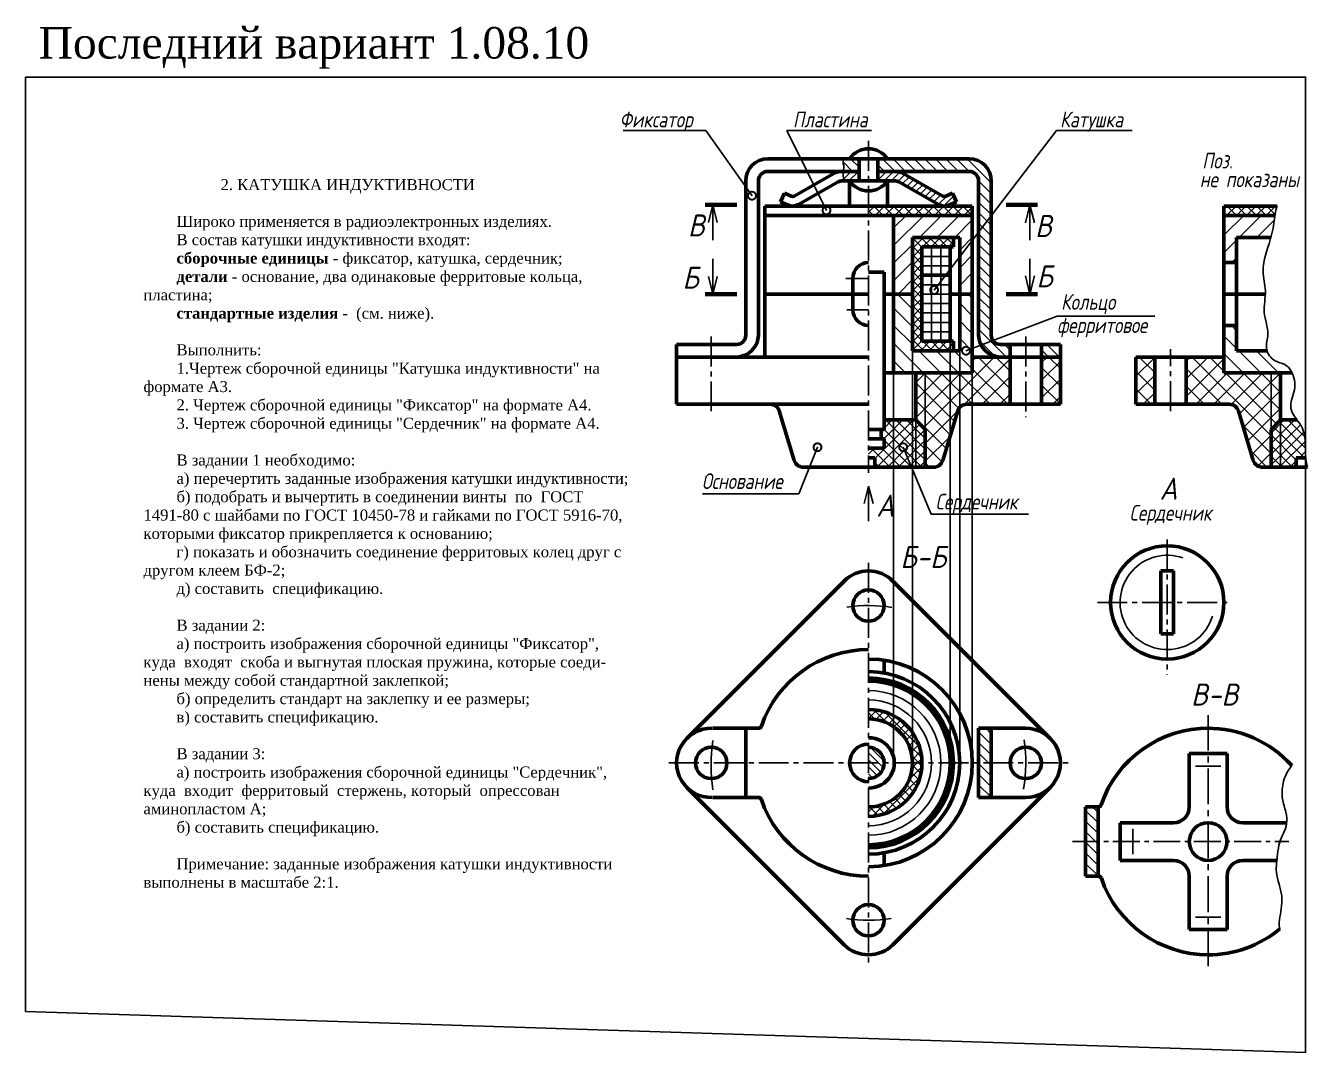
# Model space of a CAD drawing. Header units: millimetres. Extents: x 0 to 1065, y -13 to 605.
# Drawn here: x 0 to 407.5, y -13 to 313.3 of the extents above; entities that cross this region are included whole.
import ezdxf

# ---------------------------------------------------------------- set-up
doc = ezdxf.new("R2010")
doc.units = ezdxf.units.MM
doc.header["$LTSCALE"] = 0.5
doc.linetypes.add('CENTER2', pattern=[28.575, 19.05, -3.175, 3.175, -3.175])
doc.layers.get('0').update_dxf_attribs({"linetype": 'CONTINUOUS', "lineweight": 60})
doc.styles.get("Standard").update_dxf_attribs({"font": 'isocpeui.ttf', "width": 0.8})
doc.styles.add('стиль1', font='times.ttf')
doc.dimstyles.get("Standard").update_dxf_attribs({"dimtxt": 5, "dimasz": 5, "dimexe": 2, "dimexo": 0, "dimgap": 1.5, "dimtad": 1, "dimdec": 0, "dimzin": 0, "dimtxsty": 'Standard', "dimcen": 5, "dimadec": 0, "dimazin": 0, "dimtfac": 1, "dimtdec": 0, "dimtofl": 0, "dimtmove": 0, "dimatfit": 3, "dimldrblk": 'DOTSMALL', "dimfxl": 1, "dimtolj": 1, "dimtzin": 0, "dimarcsym": 0})

# ---------------------------------------------------------------- blocks, each defined once
blk = doc.blocks.new('_DotSmall')
at = {"color": 0, "linetype": 'ByBlock', "const_width": 0.5}
blk.add_lwpolyline([(-0.0625, 0, 1), (0.0625, 0, 1)], format="xyb", close=True, dxfattribs=at)

msp = doc.modelspace()

# ---------------------------------------------------------------- hatches: boundary and pattern name
at = {"lineweight": -3}
h = msp.add_hatch(dxfattribs=at)
h.set_pattern_fill('ANSI31', scale=0.75, angle=90, style=0)
h.set_pattern_definition([(135, (-0.4938, -5), (-1.683798, -1.683798), [])])
edge = h.paths.add_edge_path()
edge.add_line((265, 267), (265, 271))
edge.add_line((265, 271), (260.17, 271))
edge.add_line((260.17, 271), (260.17, 271))
edge.add_line((260.17, 271), (260.17, 270.99))
edge.add_spline(control_points=[(260.17, 270.99), (260.06, 270.71), (259.79, 270), (260.27, 268.73), (260.11, 267.56), (260.03, 267)], knot_values=[0, 0, 0, 0, 0.885413, 2.203759, 3.944981, 3.944981, 3.944981, 3.944981], degree=3, periodic=0)
edge.add_line((260.03, 267), (265, 267))
h.paths.add_polyline_path([(329, 208), (329, 212), (323, 212), (323, 208)])
edge = h.paths.add_edge_path()
edge.add_arc((310, 215), 7, 180, 270)
edge.add_line((310, 208), (313, 208))
edge.add_line((313, 208), (313, 212))
edge.add_line((313, 212), (310, 212))
edge.add_arc((310, 215), 3, 180, 270, ccw=False)
edge.add_line((307, 215), (307, 264))
edge.add_arc((300, 264), 7, 0, 90)
edge.add_line((300, 271), (271, 271))
edge.add_line((271, 271), (271, 267))
edge.add_line((271, 267), (300, 267))
edge.add_arc((300, 264), 3, 0, 90, ccw=False)
edge.add_line((303, 264), (303, 215))
h = msp.add_hatch(dxfattribs=at)
h.set_pattern_fill('ANSI31', scale=0.5, style=0)
h.set_pattern_definition([(45, (-0.4938, -5), (-1.122532, 1.122532), [])])
edge = h.paths.add_edge_path()
edge.add_spline(control_points=[(260.03, 267), (259.99, 266.75), (259.86, 265.92), (259.92, 265.53), (260.23, 264.04), (260.24, 264)], knot_values=[3.944981, 3.944981, 3.944981, 3.944981, 4.714318, 6.752684, 6.961333, 6.961333, 6.961333, 6.961333], degree=3, periodic=0)
edge.add_line((260.24, 264), (265, 264))
edge.add_line((265, 264), (265, 267))
edge.add_line((265, 267), (260.03, 267))
h.paths.add_polyline_path([(277.66, 263.65), (290.26, 256.47, 0.23303), (293.79, 256.36), (296, 257.36), (294.75, 260.08), (292.56, 259.09, -0.23303), (291.67, 259.12), (279.07, 266.29, 0.123106), (276.25, 267), (271, 267), (271, 264), (276.25, 264, -0.123106)])
h = msp.add_hatch(dxfattribs=at)
h.set_pattern_fill('ANSI37', scale=0.7, style=0)
h.set_pattern_definition([(45, (-0.4938, -5), (-1.571545, 1.571545), []), (135, (-0.4938, -5), (-1.571545, -1.571545), [])])
h.paths.add_polyline_path([(276, 253), (301, 253), (301, 256), (268, 256), (268, 253)])
h = msp.add_hatch(dxfattribs=at)
h.set_pattern_fill('ANSI31', scale=1.25, style=0)
h.set_pattern_definition([(45, (-0.494, -5), (-2.80633, 2.80633), [])])
h.paths.add_polyline_path([(276, 228), (282, 228), (282, 246), (284, 246), (297, 246), (297, 228), (301, 228), (301, 253), (276, 253)])
h = msp.add_hatch(dxfattribs=at)
h.set_pattern_fill('ANSI37', scale=0.7, style=0)
edge = h.paths.add_edge_path()
edge.add_spline(control_points=[(397.22, 253), (397.37, 254.02), (397.56, 255.03), (397.91, 256)], knot_values=[0.026653, 0.026653, 0.026653, 0.026653, 3.109072, 3.109072, 3.109072, 3.109072], degree=3, periodic=0)
edge.add_line((397.91, 256), (381, 256))
edge.add_line((381, 256), (381, 253))
edge.add_line((381, 253), (397.22, 253))
h = msp.add_hatch(dxfattribs=at)
h.set_pattern_fill('ANSI31', scale=1.25, style=0)
h.set_pattern_definition([(45, (0.2035, -5), (-2.80633, 2.80633), [])])
edge = h.paths.add_edge_path()
edge.add_line((385, 246), (395.93, 246))
edge.add_spline(control_points=[(395.93, 246), (396.34, 247.51), (396.85, 249.81), (397.11, 252.19), (397.22, 253)], knot_values=[3.109072, 3.109072, 3.109072, 3.109072, 7.780146, 10.229589, 10.229589, 10.229589, 10.229589], degree=3, periodic=0)
edge.add_line((397.22, 253), (381, 253))
edge.add_line((381, 253), (381, 238))
edge.add_line((381, 238), (385, 238))
edge.add_line((385, 238), (385, 246))
h = msp.add_hatch(dxfattribs=at)
h.set_pattern_fill('ANSI37', scale=0.6, angle=90, style=0)
h.set_pattern_definition([(135, (-0.4938, -5), (-1.347038, -1.347038), []), (225, (-0.4938, -5), (1.347038, -1.347038), [])])
h.paths.add_polyline_path([(285, 243), (294, 243), (295, 243), (295, 246), (284, 246), (282, 246), (282, 228), (282, 210), (285, 210), (285, 213)])
h.paths.add_polyline_path([(295, 213), (285, 213), (285, 210), (295, 210)])
h = msp.add_hatch(dxfattribs=at)
h.set_pattern_fill('ANSI31', scale=1.25, angle=90, style=0)
h.set_pattern_definition([(135, (-0.494, -5), (-2.80633, -2.80633), [])])
h.paths.add_polyline_path([(282, 210), (282, 228), (276, 228), (276, 208), (276, 203), (283, 203), (301, 203), (301, 208), (301, 228), (297, 228), (297, 210)])
h = msp.add_hatch(dxfattribs=at)
h.set_pattern_fill('ANSI31', scale=1.25, angle=90, style=0)
h.set_pattern_definition([(135, (0.2035, -5), (-2.80633, -2.80633), [])])
edge = h.paths.add_edge_path()
edge.add_line((385, 210), (385, 218))
edge.add_line((385, 218), (381, 218))
edge.add_line((381, 218), (381, 208))
edge.add_line((381, 208), (381, 203))
edge.add_line((381, 203), (402.68, 203))
edge.add_spline(control_points=[(402.68, 203), (402.14, 204.12), (400.64, 205.99), (396.84, 206.41), (395.12, 208.67), (394.73, 210)], knot_values=[46.67946, 46.67946, 46.67946, 46.67946, 50.184627, 53.468463, 57.536046, 57.536046, 57.536046, 57.536046], degree=3, periodic=0)
edge.add_line((394.73, 210), (385, 210))
h = msp.add_hatch(dxfattribs=at)
h.set_pattern_fill('ANSI37', scale=1.25, angle=90, style=0)
h.set_pattern_definition([(135, (-0.494, -5), (-2.80633, -2.80633), []), (225, (-0.494, -5), (2.80633, -2.80633), [])])
h.paths.add_polyline_path([(313, 193), (313, 208), (308, 208), (301, 208), (301, 203), (283, 203), (283, 188), (286, 185), (286, 173), (288.77, 173, 0.331206), (291.64, 175.14), (296.36, 190.86, -0.331206), (299.23, 193)])
h.paths.add_polyline_path([(323, 193), (329, 193), (329, 208), (323, 208)])
h = msp.add_hatch(dxfattribs=at)
h.set_pattern_fill('ANSI37', scale=1.25, angle=90, style=0)
h.set_pattern_definition([(135, (0.2035, -5), (-2.80633, -2.80633), []), (225, (0.2035, -5), (2.80633, -2.80633), [])])
h.paths.add_polyline_path([(385.64, 190.86), (390.36, 175.14, 0.331206), (393.23, 173), (396, 173), (396, 185), (396, 203), (381, 203), (381, 208), (374, 208), (369, 208), (369, 193), (382.77, 193, -0.331206)])
h.paths.add_polyline_path([(396, 185), (399, 188), (399, 203), (396, 203)])
h.paths.add_polyline_path([(353, 193), (359, 193), (359, 208), (353, 208)])
h = msp.add_hatch(dxfattribs=at)
h.set_pattern_fill('ANSI37', scale=0.75, style=0)
h.paths.add_polyline_path([(283, 188), (273, 188), (273, 185), (272, 185), (272, 182), (273, 182), (273, 179), (268, 179), (268, 176), (270, 176), (270, 173), (283, 173)])
h.paths.add_polyline_path([(286, 185), (283, 188), (283, 173), (286, 173)])
h = msp.add_hatch(dxfattribs=at)
h.set_pattern_fill('ANSI37', scale=0.75, style=0)
h.paths.add_polyline_path([(399, 188), (396, 185), (396, 173), (399, 173)])
edge = h.paths.add_edge_path()
edge.add_spline(control_points=[(407.03, 176), (407.03, 176.03), (406.9, 177.47), (406.99, 180.79), (406.41, 185.06), (404.92, 187.11), (404.27, 188)], knot_values=[73.070277, 73.070277, 73.070277, 73.070277, 73.179023, 78.940139, 82.800069, 85.789737, 85.789737, 85.789737, 85.789737], degree=3, periodic=0)
edge.add_line((404.27, 188), (399, 188))
edge.add_line((399, 188), (399, 173))
edge.add_line((399, 173), (404, 173))
edge.add_line((404, 173), (404, 176))
edge.add_line((404, 176), (407.03, 176))
h = msp.add_hatch(dxfattribs=at)
h.set_pattern_fill('ANSI37', scale=0.6, angle=90, style=0)
h.set_pattern_definition([(135, (-0.4938, 5.118), (-1.347038, -1.347038), []), (225, (-0.4938, 5.118), (1.347038, -1.347038), [])])
h.paths.add_polyline_path([(285, 79), (282, 79, -0.414214), (268, 65), (268, 62, 0.414214)])
h.paths.add_polyline_path([(268, 96), (268, 93, -0.414214), (282, 79), (285, 79, 0.414214)])
h = msp.add_hatch(dxfattribs=at)
h.set_pattern_fill('ANSI31', scale=0.75, angle=90, style=0)
h.set_pattern_definition([(135, (-0.4938, 5.118), (-1.683798, -1.683798), [])])
h.paths.add_polyline_path([(307, 90), (303, 90), (303, 79), (307, 79)])
h.paths.add_polyline_path([(307, 79), (303, 79), (303, 68), (307, 68)])
h = msp.add_hatch(dxfattribs=at)
h.set_pattern_fill('ANSI31', color=256, scale=0.5, angle=90, style=0)
h.paths.add_polyline_path([(268, 84), (268, 79), (273, 79, 0.414214)])
h.paths.add_polyline_path([(273, 79), (268, 79), (268, 74, 0.414214)])
h = msp.add_hatch(dxfattribs=at)
h.set_pattern_fill('ANSI31', scale=0.75, angle=90, style=0)
h.set_pattern_definition([(135, (33.5062, -19.882), (-1.683798, -1.683798), [])])
h.paths.add_polyline_path([(341, 65), (337, 65), (337, 54), (341, 54)])
h.paths.add_polyline_path([(341, 54), (337, 54), (337, 43), (341, 43)])

# ---------------------------------------------------------------- linework, layer by layer
at = {"color": 7, "linetype": 'CENTER2', "lineweight": -3}
for p, q in [((268, 276.75), (268, 171.2)), ((218, 214.56), (218, 189.56)), ((318, 214.5), (318, 188.88)), ((364, 190.78), (364, 210.51)), ((363, 149.97), (363, 107)), ((268, 142.56), (268, 15.52)), ((340.77, 130), (383.28, 130)), ((204.51, 79), (331.86, 79))]:
    msp.add_line(p, q, dxfattribs=at)
at = {"color": 7, "lineweight": 60}
for p, q in [((268, 271), (236, 271)), ((260.17, 270.99), (260.17, 271)), ((260.17, 271), (260.17, 271)), ((268, 271), (265, 271)), ((265, 271), (265, 267)), ((268, 271), (300, 271)), ((268, 271), (271, 271)), ((271, 271), (271, 267)), ((236, 267), (265, 267)), ((244.33, 259.12), (256.93, 266.29)), ((265, 267), (259.75, 267)), ((265, 267), (265, 264)), ((271, 267), (271, 264)), ((300, 267), (271, 267)), ((271, 267), (276.25, 267)), ((291.67, 259.12), (279.07, 266.29)), ((229, 264), (229, 215)), ((233, 264), (233, 215)), ((233, 261), (233, 264)), ((245.74, 256.47), (258.34, 263.65)), ((259.75, 264), (268, 264)), ((262, 256), (262, 264)), ((276.25, 264), (268, 264)), ((274, 256), (274, 264)), ((290.26, 256.47), (277.66, 263.65)), ((303, 264), (303, 215)), ((303, 261), (303, 264)), ((307, 264), (307, 215)), ((240, 257.36), (241.25, 260.08)), ((240, 257.36), (242.21, 256.36)), ((241.25, 260.08), (243.44, 259.09)), ((294.75, 260.08), (292.56, 259.09)), ((296, 257.36), (293.79, 256.36)), ((296, 257.36), (294.75, 260.08)), ((268, 256), (235, 256)), ((235, 256), (235, 253)), ((235, 253), (268, 253)), ((235, 228), (235, 253)), ((268, 256), (262, 256)), ((268, 256), (301, 256)), ((268, 256), (274, 256)), ((268, 253), (268, 253)), ((301, 253), (268, 253)), ((268, 253), (268, 253)), ((268, 253), (276, 253)), ((276, 253), (276, 228)), ((301, 256), (301, 253)), ((301, 228), (301, 253)), ((397.91, 256), (381, 256)), ((381, 256), (381, 253)), ((381, 253), (397.22, 253)), ((381, 228), (381, 253)), ((282, 228), (282, 246)), ((284, 246), (282, 246)), ((284, 246), (297, 246)), ((295, 246), (295, 243)), ((297, 228), (297, 246)), ((385, 228), (385, 246)), ((395.93, 246), (385, 246)), ((285, 213), (285, 243)), ((285, 243), (295, 243)), ((285, 243), (293, 243)), ((285, 243), (294, 243)), ((285, 243), (294, 243)), ((288, 243), (291, 243)), ((294, 243), (294, 213)), ((385, 238), (381, 238)), ((385, 228), (385, 238)), ((263, 228), (263, 233)), ((268, 235), (273, 235)), ((273, 228), (273, 235)), ((285, 234), (294, 234)), ((235, 208), (235, 228)), ((235, 228), (268, 228)), ((268, 228), (263, 228)), ((263, 228), (263, 223)), ((273, 228), (273, 223)), ((273, 228), (282, 228)), ((273, 185), (273, 228)), ((276, 228), (276, 208)), ((282, 228), (282, 210)), ((301, 228), (294, 228)), ((297, 228), (297, 210)), ((301, 208), (301, 228)), ((381, 208), (381, 228)), ((381, 228), (385, 228)), ((385, 228), (385, 210)), ((385, 228), (394.2, 228)), ((385, 228), (385, 218)), ((385, 218), (381, 218)), ((207, 208), (207, 212)), ((207, 212), (226, 212)), ((207, 212), (226, 212)), ((212, 212), (210.5, 212)), ((212, 212), (210.5, 212)), ((217, 212), (212, 212)), ((217, 212), (223.5, 212)), ((285, 213), (295, 213)), ((285, 213), (288, 213)), ((295, 213), (295, 210)), ((329, 212), (310, 212)), ((313, 212), (313, 193)), ((323, 193), (323, 212)), ((329, 208), (329, 212)), ((228, 208), (207, 208)), ((207, 208), (207, 193)), ((228, 208), (235, 208)), ((268, 208), (235, 208)), ((276, 208), (276, 203)), ((276, 208), (276, 203)), ((297, 210), (282, 210)), ((284, 210), (283, 210)), ((308, 208), (301, 208)), ((301, 208), (301, 203)), ((308, 208), (329, 208)), ((329, 208), (329, 193)), ((353, 208), (353, 193)), ((374, 208), (353, 208)), ((359, 208), (359, 193)), ((369, 208), (369, 193)), ((374, 208), (381, 208)), ((381, 208), (381, 203)), ((385, 210), (394.73, 210)), ((276, 203), (273, 203)), ((273, 203), (283, 203)), ((276, 203), (301, 203)), ((283, 203), (283, 188)), ((402.68, 203), (381, 203)), ((402.68, 203), (399, 203)), ((399, 203), (399, 188)), ((207, 193), (268, 193)), ((207, 193), (236.77, 193)), ((329, 193), (299.23, 193)), ((353, 193), (382.77, 193)), ((239.64, 190.86), (244.36, 175.14)), ((283, 188), (273, 188)), ((286, 185), (283, 188)), ((296.36, 190.86), (291.64, 175.14)), ((385.64, 190.86), (390.36, 175.14)), ((396, 185), (399, 188)), ((399, 188), (404.27, 188)), ((273, 185), (268, 185)), ((272, 182), (272, 185)), ((286, 185), (286, 173)), ((396, 185), (396, 173)), ((268, 182), (273, 182)), ((273, 179), (273, 182)), ((268, 179), (273, 179)), ((268, 176), (270, 176)), ((270, 176), (270, 173)), ((404, 173), (404, 176)), ((404, 176), (407.03, 176)), ((268, 173), (247.23, 173)), ((268, 173), (288.77, 173)), ((407.54, 173), (393.23, 173)), ((396, 173), (404, 173)), ((363, 140), (361, 140)), ((361, 140), (361, 130)), ((365, 140), (363, 140)), ((365, 130), (365, 140)), ((260.22, 136.78), (210.22, 86.78)), ((275.78, 136.78), (325.78, 86.78)), ((361, 130), (361, 120)), ((365, 120), (365, 130)), ((361, 120), (363, 120)), ((363, 120), (365, 120)), ((273, 111.62), (273, 107.57)), ((233, 90), (218.5, 90)), ((229, 90.06), (229, 68)), ((303, 90), (303, 68)), ((303, 90), (317.96, 90)), ((307, 68), (307, 90)), ((370, 82), (370, 65)), ((376, 82), (370, 82)), ((376, 82), (382, 82)), ((382, 82), (382, 65)), ((260.22, 21.22), (210.22, 71.22)), ((275.78, 21.22), (325.78, 71.22)), ((233, 68), (218.5, 68)), ((303, 68), (317.92, 68)), ((337, 54), (337, 65)), ((337, 65), (337, 43)), ((339.6, 65), (337, 65)), ((337.11, 65), (339.03, 65)), ((337.11, 65), (341, 65)), ((341, 43), (341, 65)), ((348, 54), (348, 60)), ((348, 60), (365, 60)), ((401.01, 60), (387, 60)), ((337, 54), (337, 43)), ((348, 54), (348, 48)), ((273, 50.43), (273, 46.38)), ((348, 48), (365, 48)), ((397.84, 48), (387, 48)), ((337, 43), (341.11, 43)), ((370, 26), (370, 43)), ((382, 26), (382, 43)), ((376, 26), (370, 26)), ((376, 26), (382, 26))]:
    msp.add_line(p, q, dxfattribs=at)
at = {"color": 7, "lineweight": 100}
for p, q in [((216.11, 256.38), (226.11, 256.38)), ((321.75, 256.4), (311.75, 256.4)), ((216.11, 228), (226.11, 228)), ((321.75, 227.98), (311.75, 227.98))]:
    msp.add_line(p, q, dxfattribs=at)
at = {"color": 7, "lineweight": -3}
for p, q in [((217.13, 250.78), (218.53, 256.38)), ((218.53, 256.38), (218.53, 245.18)), ((218.53, 256.38), (218.53, 250.78)), ((219.93, 250.78), (218.53, 256.38)), ((317.89, 250.61), (319.33, 256.38)), ((319.33, 256.38), (319.33, 245.18)), ((320.76, 250.61), (319.33, 256.38)), ((288, 213), (288, 243)), ((291, 243), (291, 213)), ((218.53, 228), (218.53, 239.2)), ((285, 240), (294, 240)), ((285, 237), (294, 237)), ((319.33, 228), (319.33, 239.2)), ((217.13, 233.6), (218.53, 228)), ((218.53, 228), (218.53, 233.6)), ((219.93, 233.6), (218.53, 228)), ((268, 233), (260.78, 233)), ((317.89, 233.77), (319.33, 228)), ((320.76, 233.77), (319.33, 228)), ((285, 231), (294, 231)), ((285, 228), (294, 228)), ((285, 225), (294, 225)), ((268, 223), (261.06, 223)), ((285, 222), (294, 222)), ((285, 219), (294, 219)), ((285, 216), (294, 216)), ((286, 185), (286, 203)), ((396, 185), (396, 203)), ((283, 188), (283, 173)), ((399, 188), (399, 173)), ((266.64, 161.4), (268.04, 167)), ((268.04, 167), (268.04, 155.8)), ((268.04, 167), (268.04, 161.4)), ((269.44, 161.4), (268.04, 167)), ((376, 78), (372, 78)), ((376, 78), (380, 78)), ((352, 54), (352, 58)), ((352, 54), (352, 50)), ((376, 30), (372, 30)), ((376, 30), (380, 30))]:
    msp.add_line(p, q, dxfattribs=at)
at = {"color": 1, "lineweight": -3}
for p, q in [((294, 213), (294, 79)), ((282, 210), (282, 79)), ((297, 210), (297, 79)), ((276, 203), (276, 79)), ((301, 203), (301, 79))]:
    msp.add_line(p, q, dxfattribs=at)
at = {"lineweight": 18}
for p, q in [((251.78, 179.33), (245.84, 164.53)), ((279.03, 179.33), (287.95, 158.05))]:
    msp.add_line(p, q, dxfattribs=at)
at = {"lineweight": -3}
msp.add_line((287.95, 158.05), (302.32, 158.05), dxfattribs=at)
at = {"color": 7, "linetype": 'CENTER2', "lineweight": -3, "ltscale": 1.2}
msp.add_line((376, 14.4), (376, 94.15), dxfattribs=at)
at = {"color": 7, "linetype": 'CENTER2', "lineweight": -3, "ltscale": 0.9}
msp.add_line((332.86, 54), (401.69, 54), dxfattribs=at)
at = {"color": 7, "lineweight": -3}
msp.add_lwpolyline([(0, 0), (407, -13), (407, 297), (0, 297)], close=True, dxfattribs=at)
at = {"color": 7, "lineweight": 60}
for centre, radius in [((363, 130), 18), ((268, 129), 5), ((218, 79), 5), ((318, 79), 5), ((376, 54), 6), ((268, 29), 5)]:
    msp.add_circle(centre, radius, dxfattribs=at)
for centre, radius, start, end in [((268, 267), 7.21, 33.6901, 146.3099), ((236, 264), 7, 90, 180), ((300, 264), 7, 0, 90), ((236, 264), 3, 90, 180), ((259.75, 261), 6, 90, 118.0725), ((276.25, 261), 6, 61.9275, 90), ((300, 264), 3, 0, 90), ((259.75, 261), 3, 90, 118.0725), ((268, 268), 7.21, 213.6901, 326.3099), ((276.25, 261), 3, 61.9275, 90), ((276.25, 261), 3, 61.9275, 90), ((243.86, 260), 1, 245.6023, 298.0725), ((292.14, 260), 1, 241.9275, 294.3977), ((243.86, 260), 4, 245.6023, 298.0725), ((292.14, 260), 4, 241.9275, 294.3977), ((268, 233), 5, 90, 180), ((268, 223), 5, 180, 270), ((226, 215), 3, 270, 0), ((226, 215), 7, 270, 0), ((310, 215), 7, 180, 270), ((310, 215), 3, 180, 270), ((236.77, 190), 3, 16.6992, 90), ((299.23, 190), 3, 90, 163.3008), ((382.77, 190), 3, 16.6992, 90), ((247.23, 176), 3, 196.6992, 270), ((288.77, 176), 3, 270, 343.3008), ((393.23, 176), 3, 196.6992, 270), ((268, 129), 11, 44.9965, 135.0035), ((268, 79), 36, 90.0047, 161.0733), ((268, 79), 33, 270, 90), ((268, 79), 29, 270, 90), ((268, 79), 29, 270, 90), ((268, 79), 27, 270, 90), ((268, 79), 27, 270, 90), ((268, 79), 26, 270, 90), ((268, 79), 17, 270, 90), ((218, 79), 11, 88.6911, 271.3089), ((233, 91), 1, 270, 341.0733), ((268, 79), 14, 270, 90), ((318, 79), 11, 269.5745, 90.2174), ((376, 54), 36, 89.5288, 161.0733), ((375.89, 54), 36, 42.1146, 90.4712), ((268.18, 79), 8, 268.6886, 91.3114), ((268, 79), 6, 90, 270), ((268, 79), 5, 270, 90), ((233, 67), 1, 18.9246, 90), ((268, 79), 36, 198.9246, 270), ((341, 66), 1, 270, 341.0733), ((365, 65), 5, 270, 360), ((387, 65), 5, 180, 270), ((365, 43), 5, 0, 90), ((387, 43), 5, 90, 180), ((341.11, 42), 1, 18.9246, 90), ((376.11, 54), 36, 198.9246, 270), ((375.89, 54), 36, 270, 309.5917), ((268, 29), 11, 224.9965, 315.0035)]:
    msp.add_arc(centre, radius, start, end, dxfattribs=at)
at = {"color": 7, "lineweight": -3}
for centre, radius, start, end in [((363, 130), 15, 70.71, 343.3008), ((268, 79), 23, 270, 90), ((268, 79), 20, 270, 90)]:
    msp.add_arc(centre, radius, start, end, dxfattribs=at)
at = {"color": 7, "linetype": 'Continuous', "lineweight": -3}
for centre, radius, start, end in [((268, 79), 50, 81.4138, 97.9212), ((278.58, 78.24), 60.59, 172.5509, 187.3714), ((268, 79), 50, 350.4168, 8.436), ((268, 79), 50, 261.9457, 278.3352)]:
    msp.add_arc(centre, radius, start, end, dxfattribs=at)
at = {"color": 7, "lineweight": -3}
for points, knots in [([(260.17, 270.99), (260.06, 270.71), (259.79, 270), (260.36, 268.49), (259.82, 266.15), (259.92, 265.53), (260.23, 264.04), (260.24, 264)], [0, 0, 0, 0, 0.885413, 2.203759, 4.714318, 6.752684, 6.961333, 6.961333, 6.961333, 6.961333]), ([(397.91, 256.03), (397.29, 254.28), (397.03, 250.12), (395.29, 243.3), (392.58, 236.15), (394.86, 228.82), (392.98, 222.08), (395.76, 216.04), (393.79, 210.58), (396.62, 206.44), (401.47, 205.9), (403.62, 201.52), (403.63, 196.65), (400.7, 191.18), (406.22, 186.49), (406.99, 180.79), (406.87, 176.55), (407.19, 174.82), (407.54, 173)], [0, 0, 0, 0, 5.558516, 12.26637, 21.306732, 27.499821, 34.423838, 41.432689, 46.057582, 50.747043, 54.030879, 59.89481, 62.967405, 68.842793, 76.059944, 79.919874, 85.68099, 88.488684, 88.488684, 88.488684, 88.488684]), ([(402.59, 78.14), (401.02, 76.28), (399.61, 72.91), (399.31, 67.66), (400.8, 63.6), (401.42, 58.71), (398.58, 54.64), (398.05, 49.36), (397.13, 43.52), (399.76, 37.91), (399.27, 32.29), (398.82, 30.19), (398.45, 27.92), (398.83, 26.26)], [0.628621, 0.628621, 0.628621, 0.628621, 6.676918, 11.564009, 15.87932, 19.638648, 25.79451, 29.780769, 35.494571, 43.176122, 47.457612, 52.093257, 53.766952, 53.766952, 53.766952, 53.766952])]:
    msp.add_open_spline(points, degree=3, knots=knots, dxfattribs=at)

# ---------------------------------------------------------------- texts
at = {"color": 1, "lineweight": -3, "style": 'стиль1'}
msp.add_text('Последний вариант 1.08.10', height=10, dxfattribs=at).set_placement((4.14, 302.87))
at = {"lineweight": -3, "width": 0.8}
for s, p in [('Фиксатор', (188.85, 281)), ('Пластина', (244, 281)), ('Катушка', (328.93, 281.02)), ('Поз. ', (374.12, 267.93)), ('не показаны', (373.35, 261.98)), ('Кольцо', (329.24, 223.02)), ('ферритовое', (327.98, 215.63)), ('Основание', (215.04, 166.05)), ('Сердечник', (289.33, 159.55)), ('Сердечник', (351, 156))]:
    msp.add_text(s, height=5, dxfattribs=at).set_placement(p)
at = {"color": 7, "lineweight": -3, "width": 0.9}
for s, p in [('В', (210.61, 246.32)), ('В', (320.98, 246.15)), ('Б', (208.85, 229.72)), ('Б', (321.41, 230.16)), ('A', (360.59, 162.66)), ('А', (270.5, 157.28)), ('Б-Б', (278.13, 140.97)), ('B-B', (370.58, 97.22))]:
    msp.add_text(s, height=7, dxfattribs=at).set_placement(p)
at = {"color": 7, "insert": (33.97, 270.38), "char_height": 3.5, "width": 156.5556, "attachment_point": 1, "style": 'стиль1'}
msp.add_mtext('^I^I^I^I\\P^I^I2. КАТУШКА ИНДУКТИВНОСТИ\\P\\P^IШироко применяется в радиоэлектронных изделиях.\\P^IВ состав катушки индуктивности входят:\\P^I{\\fTimes New Roman|b1|i0|c204|p18;сборочные единицы} - фиксатор, катушка, сердечник;\\P\\pxi-1,l1;^I{\\fTimes New Roman|b1|i0|c204|p18;детали} - основание, два одинаковые ферритовые кольца, пластина;\\P\\pi0,l0;^I{\\fTimes New Roman|b1|i0|c204|p18;стандартные изделия }-  (см. ниже).\\P\\P^IВыполнить:\\P\\pi-1,l1;^I1.Чертеж сборочной единицы "Катушка индуктивности" на формате А3.\\P\\pi0,l0;^I2. Чертеж сборочной единицы "Фиксатор" на формате А4.\\P^I3. Чертеж сборочной единицы "Сердечник" на формате А4.\\P\\P^IВ задании 1 необходимо:\\P\\pi-1,l1;^Iа) перечертить заданные изображения катушки индуктивности;\\P^Iб) подобрать и вычертить в соединении винты  по  ГОСТ 1491-80 с шайбами по ГОСТ 10450-78 и гайками по ГОСТ 5916-70, которыми фиксатор прикрепляется к основанию;\\P^Iг) показать и обозначить соединение ферритовых колец друг с другом клеем БФ-2;\\P\\pi0,l0;^Iд) составить  спецификацию.\\P\\P^IВ задании 2:\\P\\pl1;^Iа) построить изображения сборочной единицы "Фиксатор", куда  входят  скоба и выгнутая плоская пружина, которые соеди-\\Pнены между собой стандартной заклепкой; \\P\\pl0;^Iб) определить стандарт на заклепку и ее размеры;\\P^Iв) составить спецификацию.\\P\\P^IВ задании 3:\\P\\pi-1,l1;^Iа) построить изображения сборочной единицы "Сердечник", куда  входит  ферритовый  стержень, который  опрессован  аминопластом А;\\P\\pi0,l0;^Iб) составить спецификацию.\\P^I\\P\\pi-1,l1;^IПримечание: заданные изображения катушки индуктивности выполнены в масштабе 2:1.\\P\\pi0,l0;^I^I^I', dxfattribs=at)

# ---------------------------------------------------------------- leaders
at = {"color": 7, "lineweight": -3}
for points, override in [([(230.97, 259.28), (216.29, 280), (190, 280)], {"dimgap": 1.5, "dimtad": 0}), ([(254.65, 254.61), (242, 280), (268.95, 280)], {"dimgap": 1.5, "dimtad": 0}), ([(288.87, 229.3), (327.81, 280), (351.86, 280)], {"dimgap": 1.5, "dimtad": 0}), ([(299, 210), (328, 221), (359, 221)], {"dimgap": 1.5, "dimtad": 0}), ([(251.78, 179.33), (245.84, 164.53), (215.18, 164.53)], {"dimtad": 0}), ([(279.03, 179.33), (287.95, 158.05), (318.92, 158.05)], {"dimtad": 0})]:
    msp.add_leader(points, dimstyle='Standard', override=override, dxfattribs=at)

doc.saveas('drawing.dxf')
